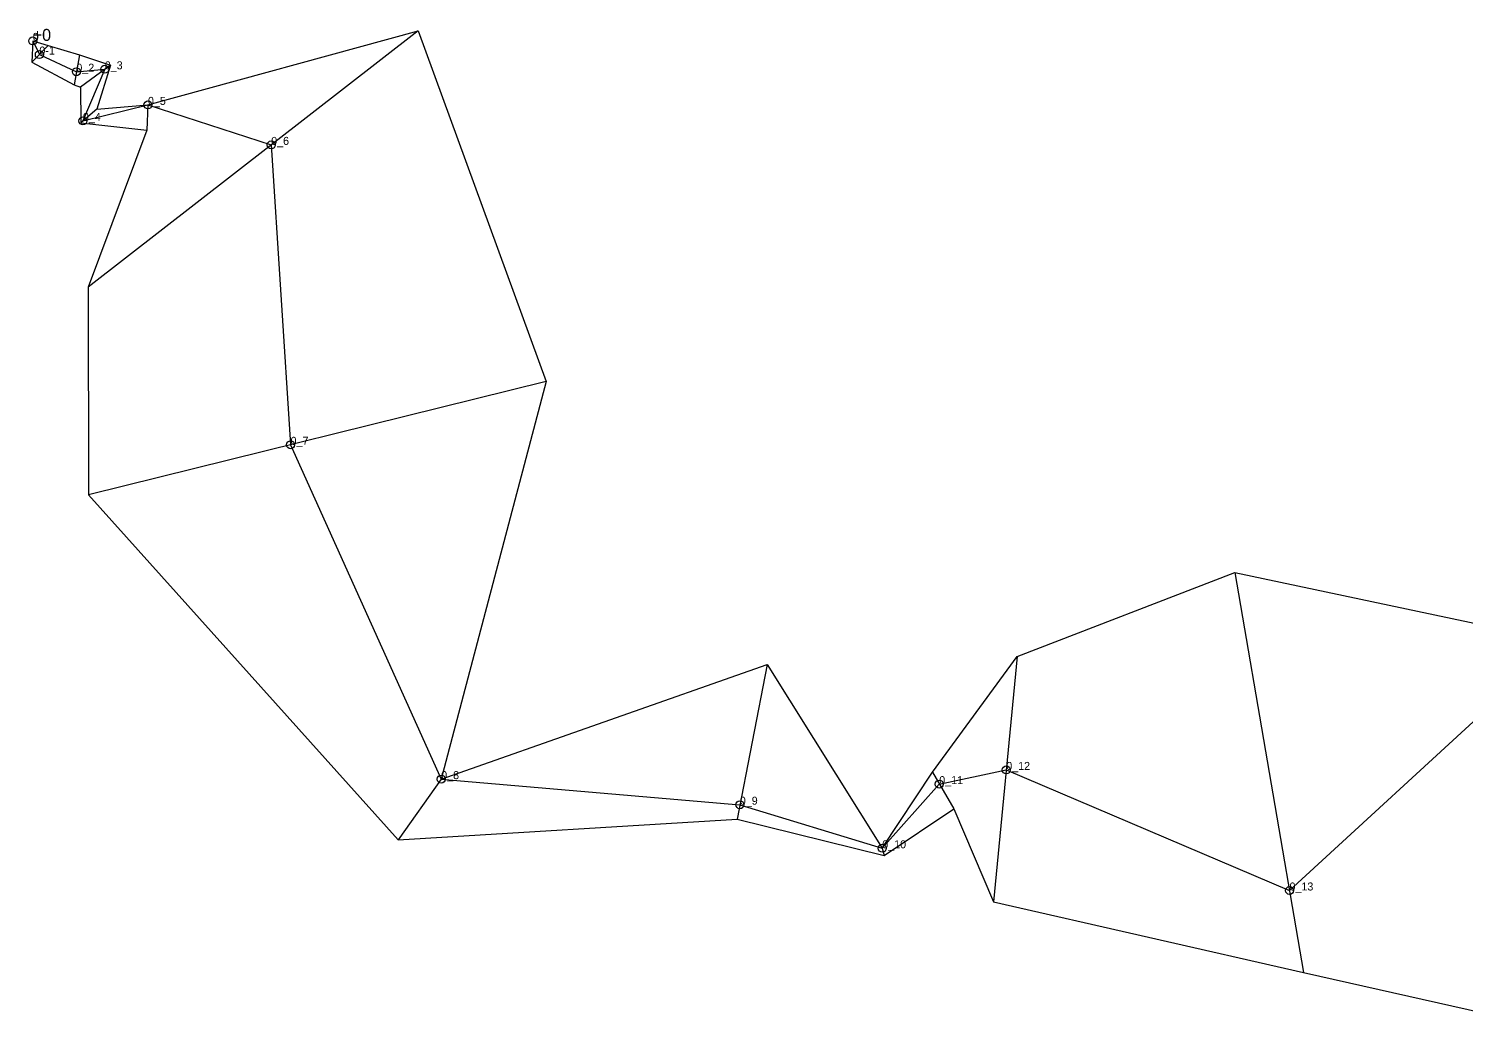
# Model space of a CAD drawing. Extents: x 0 to 144, y -207 to 1.
# Drawn here: x -0.2 to 71.7, y -49.3 to 0.6 of the extents above; entities that cross this region are included whole.
import ezdxf

# ---------------------------------------------------------------- set-up
doc = ezdxf.new("R2010")
doc.units = 0
for name, color, linetype in [('CHEMINEMENTS', 1, 'CONTINUOUS'), ('CONTOURS_LARGEURS', 3, 'CONTINUOUS'), ('LARGEURS', 4, 'CONTINUOUS'), ('POINTS', 6, 'CONTINUOUS'), ('PROFONDEURS', 2, 'CONTINUOUS'), ('STATIONS', 7, 'CONTINUOUS')]:
    doc.layers.add(name, color=color, linetype=linetype)

msp = doc.modelspace()

# ---------------------------------------------------------------- linework, layer by layer
at = {"layer": 'CHEMINEMENTS'}
for p, q in [((0, 0), (0, 0)), ((0, 0), (0.33, -0.68)), ((0.33, -0.68), (2.18, -1.54)), ((2.18, -1.54), (3.6, -1.42)), ((3.6, -1.42), (2.51, -4)), ((2.51, -4), (5.76, -3.2)), ((5.76, -3.2), (11.92, -5.2)), ((11.92, -5.2), (12.89, -20.2)), ((12.89, -20.2), (20.42, -36.92)), ((62.83, -42.49), (76.37, -30.03)), ((45.32, -37.17), (48.67, -36.46)), ((48.67, -36.46), (62.83, -42.49)), ((20.42, -36.92), (35.35, -38.2)), ((42.47, -40.38), (45.32, -37.17)), ((35.35, -38.2), (42.47, -40.38))]:
    msp.add_line(p, q, dxfattribs=at)
at = {"layer": 'CONTOURS_LARGEURS'}
for p, q in [((0, 0), (-0.04, -1.06)), ((0, 0), (0, 0)), ((0, 0), (0, 0)), ((0, 0), (0.77, -0.23)), ((5.76, -3.2), (19.26, 0.51)), ((19.26, 0.51), (25.66, -17.03)), ((0.77, -0.23), (2.33, -0.69)), ((2.33, -0.69), (3.89, -1.21)), ((-0.04, -1.06), (2.07, -2.2)), ((3.89, -1.21), (3.2, -3.41)), ((2.07, -2.2), (2.38, -2.31)), ((2.38, -2.31), (2.4, -4.1)), ((3.2, -3.41), (5.76, -3.2)), ((2.4, -4.1), (5.71, -4.47)), ((5.71, -4.47), (2.77, -12.32)), ((2.77, -12.32), (2.79, -22.71)), ((25.66, -17.03), (20.42, -36.92)), ((2.79, -22.71), (18.27, -39.96)), ((49.22, -30.78), (60.09, -26.59)), ((60.09, -26.59), (76.37, -30.03)), ((44.98, -36.58), (49.22, -30.78)), ((20.42, -36.92), (36.71, -31.19)), ((36.71, -31.19), (42.47, -40.38)), ((42.47, -40.38), (44.98, -36.58)), ((42.57, -40.74), (46.04, -38.4)), ((46.04, -38.4), (48.03, -43.05)), ((18.27, -39.96), (35.22, -38.92)), ((35.22, -38.92), (42.57, -40.74)), ((48.03, -43.05), (63.53, -46.59)), ((63.53, -46.59), (75.73, -49.33))]:
    msp.add_line(p, q, dxfattribs=at)
at = {"layer": 'LARGEURS'}
for p, q in [((0, 0), (0, 0)), ((19.26, 0.51), (2.77, -12.32)), ((0.77, -0.23), (-0.04, -1.06)), ((2.33, -0.69), (2.07, -2.2)), ((3.89, -1.21), (2.38, -2.31)), ((3.2, -3.41), (2.4, -4.1)), ((5.76, -3.2), (5.71, -4.47)), ((25.66, -17.03), (2.79, -22.71)), ((60.09, -26.59), (63.53, -46.59)), ((49.22, -30.78), (48.03, -43.05)), ((36.71, -31.19), (35.22, -38.92)), ((44.98, -36.58), (46.04, -38.4)), ((20.42, -36.92), (18.27, -39.96)), ((42.47, -40.38), (42.57, -40.74))]:
    msp.add_line(p, q, dxfattribs=at)
at = {"layer": 'POINTS'}
for centre in [(0, 0), (0.33, -0.68), (2.18, -1.54), (3.6, -1.42), (5.76, -3.2), (2.51, -4), (11.92, -5.2), (12.89, -20.2), (48.67, -36.46), (20.42, -36.92), (45.32, -37.17), (35.35, -38.2), (42.47, -40.38), (62.83, -42.49)]:
    msp.add_circle(centre, 0.2, dxfattribs=at)

# ---------------------------------------------------------------- texts
at = {"layer": 'PROFONDEURS'}
msp.add_text('+0', height=0.6, dxfattribs=at).set_placement((0, 0))
at = {"layer": 'STATIONS'}
for s, p in [('0', (0, 0)), ('0-1', (0.33, -0.68)), ('0_2', (2.18, -1.54)), ('0_3', (3.6, -1.42)), ('0_5', (5.76, -3.2)), ('0_4', (2.51, -4)), ('0_6', (11.92, -5.2)), ('0_7', (12.89, -20.2)), ('0_8', (20.42, -36.92)), ('0_12', (48.67, -36.46)), ('0_11', (45.32, -37.17)), ('0_9', (35.35, -38.2)), ('0_10', (42.47, -40.38)), ('0_13', (62.83, -42.49))]:
    msp.add_text(s, height=0.4, dxfattribs=at).set_placement(p)

doc.saveas('drawing.dxf')
